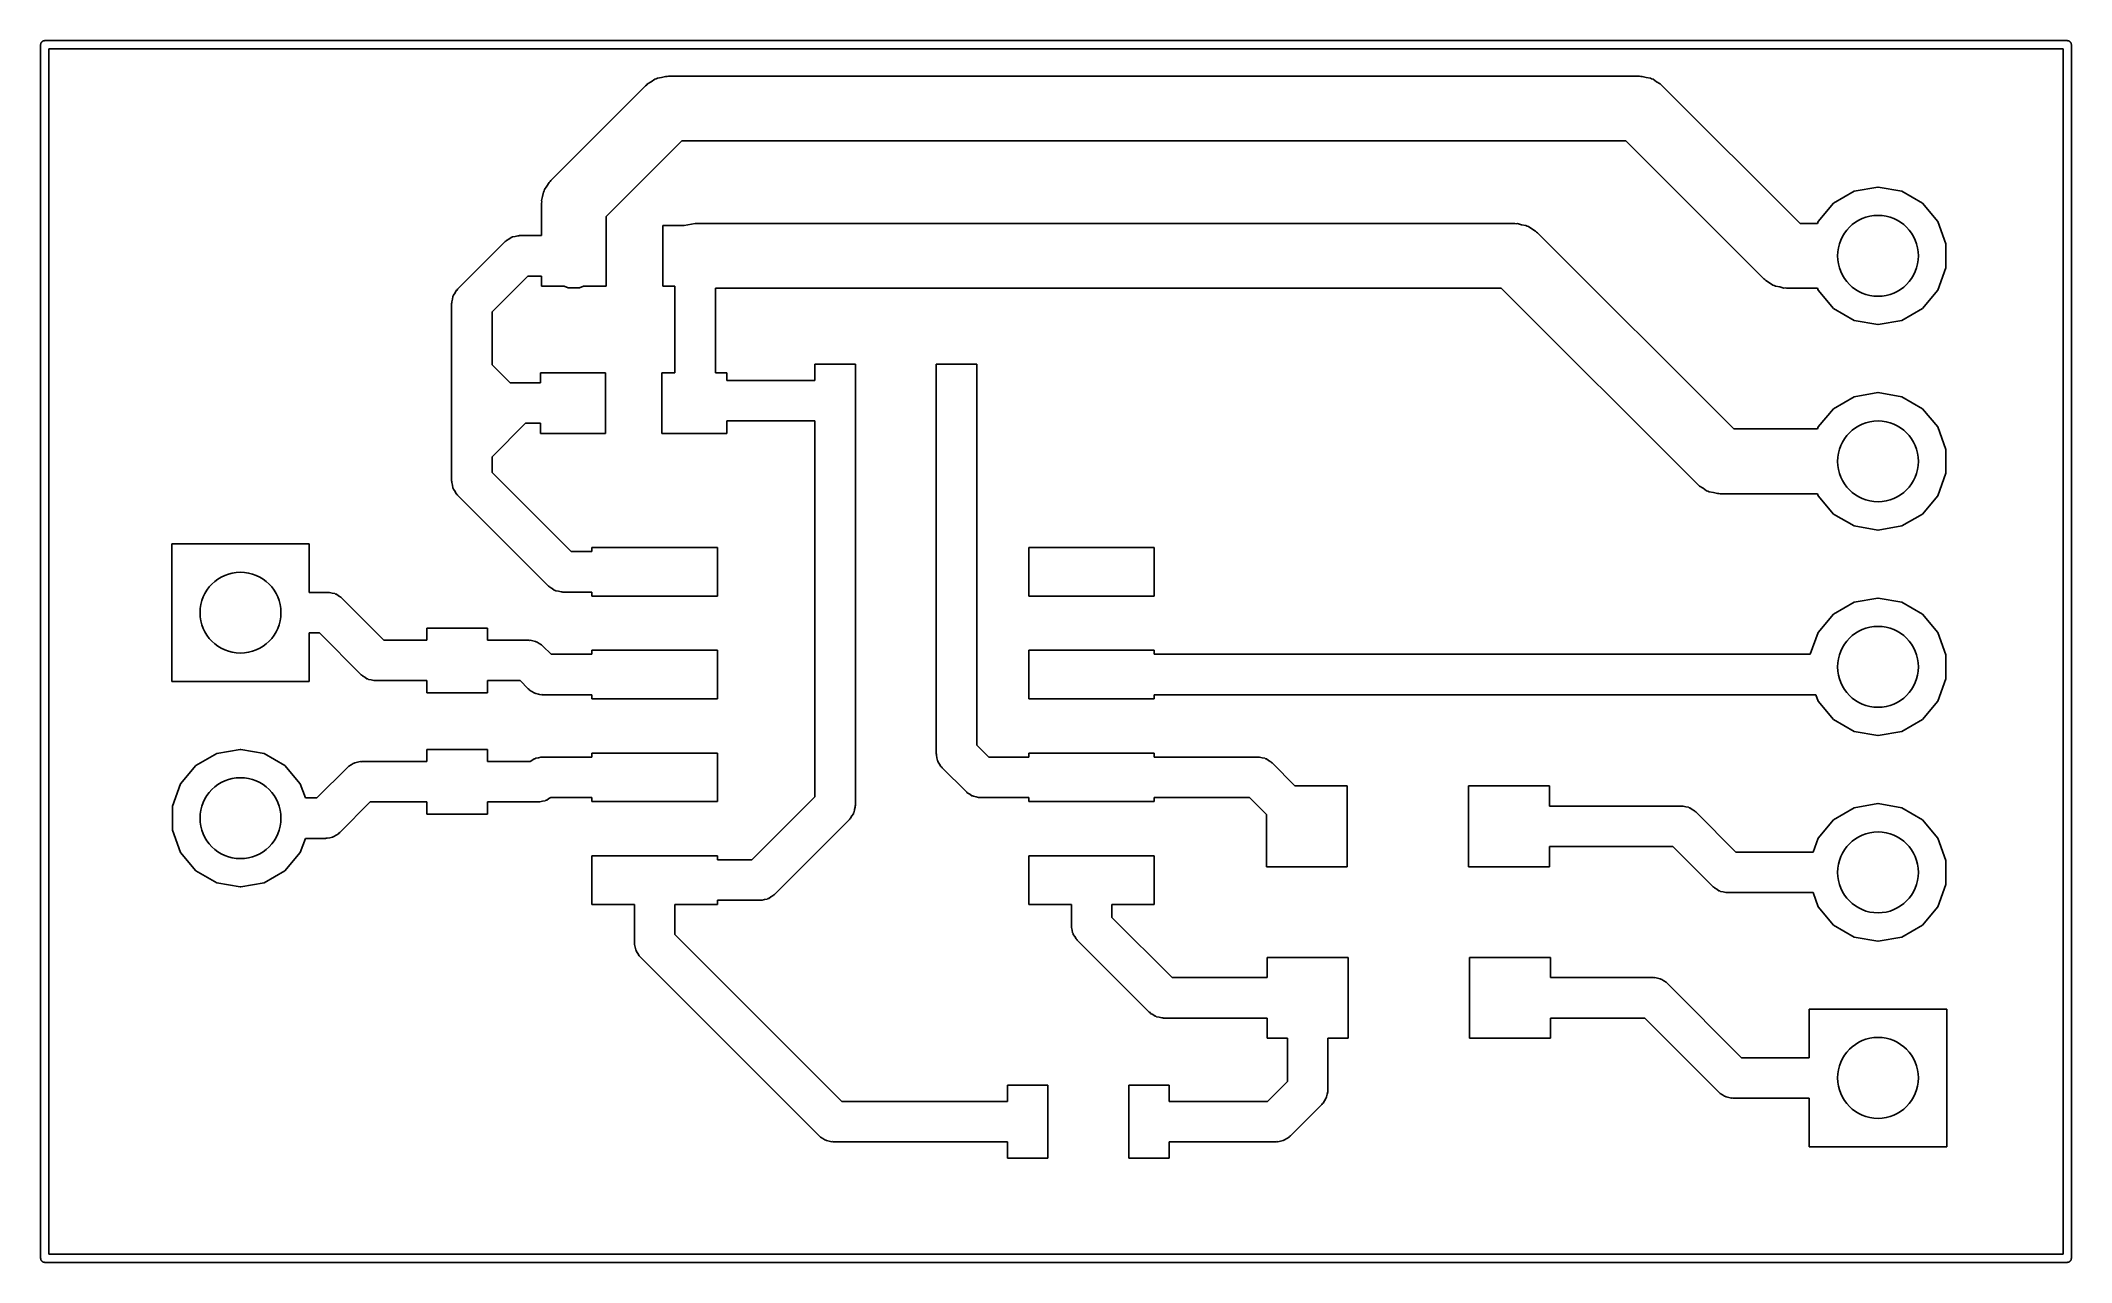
# Model space of a CAD drawing. Extents: x 127 to 152.1, y -108 to -93.
import ezdxf

# ---------------------------------------------------------------- set-up
doc = ezdxf.new("R2010")
doc.units = 0
doc.header["$MEASUREMENT"] = 0
doc.layers.add('BLACK', color=7, linetype='CONTINUOUS')

msp = doc.modelspace()

# ---------------------------------------------------------------- linework, layer by layer
at = {"layer": 'Black'}
for p, q in [((126.95, -93), (126.951, -92.9957)), ((126.95, -108), (126.95, -93)), ((126.951, -92.9913), (126.952, -92.9872)), ((126.951, -92.9957), (126.951, -92.9913)), ((126.952, -92.9872), (126.953, -92.9829)), ((126.953, -92.9829), (126.955, -92.9791)), ((126.955, -92.9791), (126.957, -92.975)), ((126.957, -92.975), (126.96, -92.9716)), ((126.96, -92.9716), (126.962, -92.9679)), ((126.962, -92.9679), (126.965, -92.965)), ((126.965, -92.965), (126.968, -92.9617)), ((126.968, -92.9617), (126.972, -92.9595)), ((126.972, -92.9595), (126.975, -92.9567)), ((126.975, -92.9567), (126.979, -92.9552)), ((126.979, -92.9552), (126.983, -92.953)), ((126.983, -92.953), (126.987, -92.9523)), ((126.987, -92.9523), (126.991, -92.9508)), ((126.991, -92.9508), (126.996, -92.9508)), ((126.996, -92.9508), (127, -92.95)), ((127, -92.95), (152, -92.95)), ((127.05, -93.05), (127.05, -107.95)), ((151.95, -93.05), (127.05, -93.05)), ((151.95, -107.95), (151.95, -93.05)), ((152, -92.95), (152.004, -92.9508)), ((152.004, -92.9508), (152.009, -92.9508)), ((152.009, -92.9508), (152.013, -92.9523)), ((152.013, -92.9523), (152.017, -92.953)), ((152.017, -92.953), (152.021, -92.9552)), ((152.021, -92.9552), (152.025, -92.9567)), ((152.025, -92.9567), (152.028, -92.9595)), ((152.028, -92.9595), (152.032, -92.9617)), ((152.032, -92.9617), (152.035, -92.965)), ((152.035, -92.965), (152.038, -92.9679)), ((152.038, -92.9679), (152.04, -92.9716)), ((152.04, -92.9716), (152.043, -92.975)), ((152.043, -92.975), (152.045, -92.9791)), ((152.045, -92.9791), (152.047, -92.9829)), ((152.047, -92.9829), (152.048, -92.9872)), ((152.048, -92.9872), (152.049, -92.9913)), ((152.049, -92.9913), (152.049, -92.9957)), ((152.049, -92.9957), (152.05, -93)), ((152.05, -93), (152.05, -108)), ((133.257, -94.6772), (134.427, -93.5072)), ((134.427, -93.5072), (134.442, -93.4971)), ((134.442, -93.4971), (134.453, -93.4836)), ((134.453, -93.4836), (134.498, -93.4575)), ((134.498, -93.4575), (134.541, -93.4275)), ((134.541, -93.4275), (134.558, -93.4229)), ((134.558, -93.4229), (134.573, -93.4141)), ((134.573, -93.4141), (134.625, -93.405)), ((134.625, -93.405), (134.675, -93.3915)), ((134.675, -93.3915), (134.693, -93.3931)), ((134.693, -93.3931), (134.71, -93.39)), ((134.71, -93.39), (146.71, -93.39)), ((146.71, -93.39), (146.727, -93.3931)), ((146.727, -93.3931), (146.745, -93.3915)), ((146.745, -93.3915), (146.795, -93.405)), ((146.795, -93.405), (146.847, -93.4141)), ((146.847, -93.4141), (146.862, -93.4229)), ((146.862, -93.4229), (146.879, -93.4275)), ((146.879, -93.4275), (146.922, -93.4575)), ((146.922, -93.4575), (146.967, -93.4836)), ((146.967, -93.4836), (146.978, -93.4971)), ((146.978, -93.4971), (146.993, -93.5072)), ((146.993, -93.5072), (148.696, -95.21)), ((134.876, -94.19), (133.94, -95.1257)), ((146.544, -94.19), (134.876, -94.19)), ((148.247, -95.8928), (146.544, -94.19)), ((133.142, -94.9251), (133.155, -94.8747)), ((133.155, -94.8747), (133.164, -94.8232)), ((133.164, -94.8232), (133.173, -94.808)), ((133.173, -94.808), (133.177, -94.791)), ((133.177, -94.791), (133.207, -94.7481)), ((133.207, -94.7481), (133.234, -94.7029)), ((133.234, -94.7029), (133.247, -94.6916)), ((133.247, -94.6916), (133.257, -94.6772)), ((149.11, -94.9589), (149.366, -94.8113)), ((149.366, -94.8113), (149.657, -94.76)), ((149.657, -94.76), (149.663, -94.76)), ((149.663, -94.76), (149.954, -94.8113)), ((149.954, -94.8113), (150.21, -94.9589)), ((133.14, -94.96), (133.143, -94.9427)), ((133.14, -95.235), (133.14, -94.96)), ((133.143, -94.9427), (133.142, -94.9251)), ((133.94, -95.1257), (133.94, -95.235)), ((148.921, -95.185), (149.11, -94.9589)), ((150.21, -94.9589), (150.399, -95.185)), ((132.775, -95.3806), (132.784, -95.3751)), ((132.784, -95.3751), (132.817, -95.3694)), ((132.817, -95.3694), (132.848, -95.361)), ((132.848, -95.361), (132.859, -95.3619)), ((132.859, -95.3619), (132.87, -95.36)), ((132.87, -95.36), (133.14, -95.36)), ((133.14, -95.36), (133.14, -95.235)), ((133.94, -95.235), (133.94, -95.985)), ((134.64, -95.985), (134.64, -95.235)), ((134.64, -95.235), (134.902, -95.235)), ((134.902, -95.235), (134.903, -95.2341)), ((134.903, -95.2341), (135.04, -95.21)), ((135.04, -95.21), (145.17, -95.21)), ((145.17, -95.21), (145.187, -95.2131)), ((145.187, -95.2131), (145.205, -95.2115)), ((145.205, -95.2115), (145.255, -95.225)), ((145.255, -95.225), (145.307, -95.2341)), ((145.307, -95.2341), (145.322, -95.2429)), ((145.322, -95.2429), (145.339, -95.2475)), ((145.339, -95.2475), (145.382, -95.2775)), ((145.382, -95.2775), (145.427, -95.3036)), ((145.427, -95.3036), (145.438, -95.3171)), ((145.438, -95.3171), (145.453, -95.3272)), ((145.453, -95.3272), (147.876, -97.75)), ((148.696, -95.21), (148.912, -95.21)), ((148.912, -95.21), (148.921, -95.185)), ((150.399, -95.185), (150.5, -95.4624)), ((132.103, -96.0232), (132.693, -95.4332)), ((132.693, -95.4332), (132.702, -95.4269)), ((132.702, -95.4269), (132.709, -95.4185)), ((132.709, -95.4185), (132.738, -95.4022)), ((132.738, -95.4022), (132.764, -95.3834)), ((132.764, -95.3834), (132.775, -95.3806)), ((150.5, -95.4624), (150.5, -95.7576)), ((132.974, -95.86), (132.53, -96.3036)), ((133.14, -95.86), (132.974, -95.86)), ((133.14, -95.985), (133.14, -95.86)), ((150.5, -95.7576), (150.399, -96.035)), ((132.039, -96.1467), (132.045, -96.1145)), ((132.045, -96.1145), (132.051, -96.105)), ((132.051, -96.105), (132.053, -96.0943)), ((132.053, -96.0943), (132.072, -96.0676)), ((132.072, -96.0676), (132.088, -96.0393)), ((132.088, -96.0393), (132.097, -96.0322)), ((132.097, -96.0322), (132.103, -96.0232)), ((133.419, -95.985), (133.14, -95.985)), ((133.471, -96.0039), (133.419, -95.985)), ((133.609, -96.0039), (133.471, -96.0039)), ((133.661, -95.985), (133.609, -96.0039)), ((133.94, -95.985), (133.661, -95.985)), ((134.79, -95.985), (134.64, -95.985)), ((134.79, -97.055), (134.79, -95.985)), ((145.004, -96.01), (135.29, -96.01)), ((135.29, -96.01), (135.29, -97.055)), ((147.427, -98.4328), (145.004, -96.01)), ((148.262, -95.9029), (148.247, -95.8928)), ((148.273, -95.9164), (148.262, -95.9029)), ((148.318, -95.9425), (148.273, -95.9164)), ((148.361, -95.9725), (148.318, -95.9425)), ((148.378, -95.9771), (148.361, -95.9725)), ((148.393, -95.9859), (148.378, -95.9771)), ((148.445, -95.995), (148.393, -95.9859)), ((148.495, -96.0085), (148.445, -95.995)), ((148.513, -96.0069), (148.495, -96.0085)), ((148.53, -96.01), (148.513, -96.0069)), ((148.912, -96.01), (148.53, -96.01)), ((148.921, -96.035), (148.912, -96.01)), ((149.11, -96.2611), (148.921, -96.035)), ((150.399, -96.035), (150.21, -96.2611)), ((132.03, -96.2), (132.032, -96.1892)), ((132.03, -97.06), (132.03, -96.2)), ((132.031, -96.1782), (132.039, -96.1467)), ((132.032, -96.1892), (132.031, -96.1782)), ((132.53, -96.3036), (132.53, -96.9564)), ((149.366, -96.4087), (149.11, -96.2611)), ((150.21, -96.2611), (149.954, -96.4087)), ((149.657, -96.46), (149.366, -96.4087)), ((149.663, -96.46), (149.657, -96.46)), ((149.954, -96.4087), (149.663, -96.46)), ((132.03, -97.99), (132.03, -97.06)), ((132.53, -96.9564), (132.754, -97.18)), ((133.13, -97.18), (133.13, -97.055)), ((133.13, -97.055), (133.93, -97.055)), ((133.93, -97.055), (133.93, -97.805)), ((134.63, -97.805), (134.63, -97.055)), ((134.63, -97.055), (134.79, -97.055)), ((135.29, -97.055), (135.43, -97.055)), ((135.43, -97.055), (135.43, -97.15)), ((136.52, -97.15), (136.52, -96.95)), ((136.52, -96.95), (137.02, -96.95)), ((137.02, -96.95), (137.02, -97.85)), ((138.02, -97.4), (138.02, -96.95)), ((138.02, -96.95), (138.52, -96.95)), ((138.52, -96.95), (138.52, -97.85)), ((132.754, -97.18), (133.13, -97.18)), ((135.43, -97.15), (136.52, -97.15)), ((149.11, -97.4989), (149.366, -97.3513)), ((149.366, -97.3513), (149.657, -97.3)), ((149.657, -97.3), (149.663, -97.3)), ((149.663, -97.3), (149.954, -97.3513)), ((149.954, -97.3513), (150.21, -97.4989)), ((138.02, -101.76), (138.02, -97.4)), ((148.921, -97.725), (149.11, -97.4989)), ((150.21, -97.4989), (150.399, -97.725)), ((132.944, -97.68), (132.53, -98.0936)), ((133.13, -97.68), (132.944, -97.68)), ((133.13, -97.805), (133.13, -97.68)), ((133.93, -97.805), (133.13, -97.805)), ((135.43, -97.805), (134.63, -97.805)), ((136.52, -97.65), (135.43, -97.65)), ((135.43, -97.65), (135.43, -97.805)), ((136.52, -102.296), (136.52, -97.65)), ((137.02, -97.85), (137.02, -102.4)), ((138.52, -97.85), (138.52, -101.656)), ((147.876, -97.75), (148.912, -97.75)), ((148.912, -97.75), (148.921, -97.725)), ((150.399, -97.725), (150.5, -98.0024)), ((132.03, -98.39), (132.03, -97.99)), ((132.53, -98.0936), (132.53, -98.2864)), ((150.5, -98.0024), (150.5, -98.2976)), ((132.032, -98.4008), (132.03, -98.39)), ((132.53, -98.2864), (133.509, -99.265)), ((150.5, -98.2976), (150.399, -98.575)), ((132.031, -98.4118), (132.032, -98.4008)), ((132.039, -98.4433), (132.031, -98.4118)), ((132.045, -98.4755), (132.039, -98.4433)), ((132.051, -98.485), (132.045, -98.4755)), ((132.053, -98.4957), (132.051, -98.485)), ((132.072, -98.5224), (132.053, -98.4957)), ((132.088, -98.5507), (132.072, -98.5224)), ((132.097, -98.5578), (132.088, -98.5507)), ((132.103, -98.5668), (132.097, -98.5578)), ((133.228, -99.6918), (132.103, -98.5668)), ((147.442, -98.4429), (147.427, -98.4328)), ((147.453, -98.4564), (147.442, -98.4429)), ((147.498, -98.4825), (147.453, -98.4564)), ((147.541, -98.5125), (147.498, -98.4825)), ((147.558, -98.5171), (147.541, -98.5125)), ((147.573, -98.5259), (147.558, -98.5171)), ((147.625, -98.535), (147.573, -98.5259)), ((147.675, -98.5485), (147.625, -98.535)), ((147.693, -98.5469), (147.675, -98.5485)), ((147.71, -98.55), (147.693, -98.5469)), ((148.912, -98.55), (147.71, -98.55)), ((148.921, -98.575), (148.912, -98.55)), ((149.11, -98.8011), (148.921, -98.575)), ((150.399, -98.575), (150.21, -98.8011)), ((149.366, -98.9487), (149.11, -98.8011)), ((150.21, -98.8011), (149.954, -98.9487)), ((149.657, -99), (149.366, -98.9487)), ((149.663, -99), (149.657, -99)), ((149.954, -98.9487), (149.663, -99)), ((128.57, -100.87), (128.57, -99.17)), ((128.57, -99.17), (130.27, -99.17)), ((130.27, -99.17), (130.27, -99.77)), ((133.509, -99.265), (133.765, -99.265)), ((133.765, -99.265), (133.765, -99.215)), ((133.765, -99.215), (135.315, -99.215)), ((135.315, -99.215), (135.315, -99.815)), ((139.165, -99.815), (139.165, -99.215)), ((139.165, -99.215), (140.715, -99.215)), ((140.715, -99.215), (140.715, -99.815)), ((130.27, -99.77), (130.5, -99.77)), ((130.5, -99.77), (130.511, -99.7719)), ((130.511, -99.7719), (130.522, -99.771)), ((130.522, -99.771), (130.553, -99.7794)), ((130.553, -99.7794), (130.586, -99.7851)), ((130.586, -99.7851), (130.595, -99.7906)), ((130.595, -99.7906), (130.606, -99.7934)), ((130.606, -99.7934), (130.632, -99.8122)), ((130.632, -99.8122), (130.661, -99.8285)), ((130.661, -99.8285), (130.668, -99.8369)), ((130.668, -99.8369), (130.677, -99.8432)), ((130.677, -99.8432), (131.194, -100.36)), ((133.237, -99.6981), (133.228, -99.6918)), ((133.244, -99.7065), (133.237, -99.6981)), ((133.273, -99.7228), (133.244, -99.7065)), ((133.299, -99.7416), (133.273, -99.7228)), ((133.31, -99.7444), (133.299, -99.7416)), ((133.319, -99.7499), (133.31, -99.7444)), ((133.352, -99.7556), (133.319, -99.7499)), ((133.383, -99.764), (133.352, -99.7556)), ((133.394, -99.7631), (133.383, -99.764)), ((133.405, -99.765), (133.394, -99.7631)), ((133.765, -99.765), (133.405, -99.765)), ((133.765, -99.815), (133.765, -99.765)), ((135.315, -99.815), (133.765, -99.815)), ((140.715, -99.815), (139.165, -99.815)), ((149.11, -100.039), (149.366, -99.8913)), ((149.366, -99.8913), (149.657, -99.84)), ((149.657, -99.84), (149.663, -99.84)), ((149.663, -99.84), (149.954, -99.8913)), ((149.954, -99.8913), (150.21, -100.039)), ((148.921, -100.265), (149.11, -100.039)), ((150.21, -100.039), (150.399, -100.265)), ((130.396, -100.27), (130.27, -100.27)), ((130.27, -100.27), (130.27, -100.87)), ((130.913, -100.787), (130.396, -100.27)), ((131.194, -100.36), (131.725, -100.36)), ((131.725, -100.36), (131.725, -100.21)), ((131.725, -100.21), (132.475, -100.21)), ((132.475, -100.21), (132.475, -100.36)), ((132.475, -100.36), (132.98, -100.36)), ((132.98, -100.36), (132.991, -100.362)), ((132.991, -100.362), (133.002, -100.361)), ((133.002, -100.361), (133.033, -100.369)), ((133.033, -100.369), (133.066, -100.375)), ((133.066, -100.375), (133.075, -100.381)), ((133.075, -100.381), (133.086, -100.383)), ((133.086, -100.383), (133.112, -100.402)), ((148.822, -100.535), (148.921, -100.265)), ((150.399, -100.265), (150.5, -100.542)), ((133.112, -100.402), (133.141, -100.418)), ((133.141, -100.418), (133.148, -100.427)), ((133.148, -100.427), (133.157, -100.433)), ((133.157, -100.433), (133.259, -100.535)), ((133.259, -100.535), (133.765, -100.535)), ((133.765, -100.535), (133.765, -100.485)), ((133.765, -100.485), (135.315, -100.485)), ((135.315, -100.485), (135.315, -101.085)), ((139.165, -101.085), (139.165, -100.485)), ((139.165, -100.485), (140.715, -100.485)), ((140.715, -100.485), (140.715, -100.535)), ((140.715, -100.535), (148.822, -100.535)), ((150.5, -100.542), (150.5, -100.838)), ((130.27, -100.87), (128.57, -100.87)), ((130.922, -100.793), (130.913, -100.787)), ((130.929, -100.802), (130.922, -100.793)), ((130.958, -100.818), (130.929, -100.802)), ((130.984, -100.837), (130.958, -100.818)), ((130.995, -100.839), (130.984, -100.837)), ((131.004, -100.845), (130.995, -100.839)), ((131.037, -100.851), (131.004, -100.845)), ((131.068, -100.859), (131.037, -100.851)), ((131.079, -100.858), (131.068, -100.859)), ((131.09, -100.86), (131.079, -100.858)), ((131.725, -100.86), (131.09, -100.86)), ((131.725, -101.01), (131.725, -100.86)), ((132.876, -100.86), (132.475, -100.86)), ((132.475, -100.86), (132.475, -101.01)), ((132.978, -100.962), (132.876, -100.86)), ((150.5, -100.838), (150.399, -101.115)), ((132.475, -101.01), (131.725, -101.01)), ((132.987, -100.968), (132.978, -100.962)), ((132.994, -100.977), (132.987, -100.968)), ((133.023, -100.993), (132.994, -100.977)), ((133.049, -101.012), (133.023, -100.993)), ((133.06, -101.014), (133.049, -101.012)), ((133.069, -101.02), (133.06, -101.014)), ((133.102, -101.026), (133.069, -101.02)), ((133.133, -101.034), (133.102, -101.026)), ((133.144, -101.033), (133.133, -101.034)), ((133.155, -101.035), (133.144, -101.033)), ((133.765, -101.035), (133.155, -101.035)), ((133.765, -101.085), (133.765, -101.035)), ((135.315, -101.085), (133.765, -101.085)), ((140.715, -101.085), (139.165, -101.085)), ((148.892, -101.035), (140.715, -101.035)), ((140.715, -101.035), (140.715, -101.085)), ((148.921, -101.115), (148.892, -101.035)), ((149.11, -101.341), (148.921, -101.115)), ((150.399, -101.115), (150.21, -101.341)), ((149.366, -101.489), (149.11, -101.341)), ((150.21, -101.341), (149.954, -101.489)), ((149.657, -101.54), (149.366, -101.489)), ((149.663, -101.54), (149.657, -101.54)), ((149.954, -101.489), (149.663, -101.54)), ((128.87, -101.909), (129.126, -101.761)), ((129.126, -101.761), (129.417, -101.71)), ((129.417, -101.71), (129.423, -101.71)), ((129.423, -101.71), (129.714, -101.761)), ((129.714, -101.761), (129.97, -101.909)), ((130.759, -101.918), (130.788, -101.902)), ((130.788, -101.902), (130.814, -101.883)), ((130.814, -101.883), (130.825, -101.881)), ((130.825, -101.881), (130.834, -101.875)), ((130.834, -101.875), (130.867, -101.869)), ((130.867, -101.869), (130.898, -101.861)), ((130.898, -101.861), (130.909, -101.862)), ((130.909, -101.862), (130.92, -101.86)), ((130.92, -101.86), (131.725, -101.86)), ((131.725, -101.86), (131.725, -101.71)), ((131.725, -101.71), (132.475, -101.71)), ((132.475, -101.71), (132.475, -101.86)), ((132.475, -101.86), (133, -101.86)), ((133, -101.86), (133.023, -101.847)), ((133.023, -101.847), (133.049, -101.828)), ((133.049, -101.828), (133.06, -101.826)), ((133.06, -101.826), (133.069, -101.82)), ((133.069, -101.82), (133.102, -101.814)), ((133.102, -101.814), (133.133, -101.806)), ((133.133, -101.806), (133.144, -101.807)), ((133.144, -101.807), (133.155, -101.805)), ((133.155, -101.805), (133.765, -101.805)), ((133.765, -101.805), (133.765, -101.755)), ((133.765, -101.755), (135.315, -101.755)), ((135.315, -101.755), (135.315, -102.355)), ((138.022, -101.771), (138.02, -101.76)), ((138.021, -101.782), (138.022, -101.771)), ((138.029, -101.813), (138.021, -101.782)), ((138.035, -101.846), (138.029, -101.813)), ((138.041, -101.855), (138.035, -101.846)), ((138.043, -101.866), (138.041, -101.855)), ((138.062, -101.892), (138.043, -101.866)), ((138.078, -101.921), (138.062, -101.892)), ((138.52, -101.656), (138.669, -101.805)), ((138.669, -101.805), (139.165, -101.805)), ((139.165, -101.805), (139.165, -101.755)), ((139.165, -101.755), (140.715, -101.755)), ((140.715, -101.755), (140.715, -101.805)), ((140.715, -101.805), (141.995, -101.805)), ((141.995, -101.805), (142.006, -101.807)), ((142.006, -101.807), (142.017, -101.806)), ((142.017, -101.806), (142.048, -101.814)), ((142.048, -101.814), (142.081, -101.82)), ((142.081, -101.82), (142.09, -101.826)), ((142.09, -101.826), (142.101, -101.828)), ((142.101, -101.828), (142.127, -101.847)), ((142.127, -101.847), (142.156, -101.863)), ((142.156, -101.863), (142.163, -101.872)), ((142.163, -101.872), (142.172, -101.878)), ((142.172, -101.878), (142.454, -102.16)), ((128.58, -102.412), (128.681, -102.135)), ((128.681, -102.135), (128.87, -101.909)), ((129.97, -101.909), (130.159, -102.135)), ((130.159, -102.135), (130.223, -102.31)), ((130.366, -102.31), (130.743, -101.933)), ((130.743, -101.933), (130.752, -101.927)), ((130.752, -101.927), (130.759, -101.918)), ((138.087, -101.928), (138.078, -101.921)), ((138.093, -101.937), (138.087, -101.928)), ((138.388, -102.232), (138.093, -101.937)), ((130.223, -102.31), (130.366, -102.31)), ((131.024, -102.36), (130.647, -102.737)), ((131.725, -102.36), (131.024, -102.36)), ((131.725, -102.51), (131.725, -102.36)), ((133.1, -102.36), (132.475, -102.36)), ((132.475, -102.36), (132.475, -102.51)), ((133.111, -102.358), (133.1, -102.36)), ((133.122, -102.359), (133.111, -102.358)), ((133.153, -102.351), (133.122, -102.359)), ((133.186, -102.345), (133.153, -102.351)), ((133.195, -102.339), (133.186, -102.345)), ((133.206, -102.337), (133.195, -102.339)), ((133.232, -102.318), (133.206, -102.337)), ((133.255, -102.305), (133.232, -102.318)), ((133.765, -102.305), (133.255, -102.305)), ((133.765, -102.355), (133.765, -102.305)), ((135.315, -102.355), (133.765, -102.355)), ((135.741, -103.075), (136.52, -102.296)), ((137.02, -102.4), (137.018, -102.411)), ((138.397, -102.238), (138.388, -102.232)), ((138.404, -102.247), (138.397, -102.238)), ((138.433, -102.263), (138.404, -102.247)), ((138.459, -102.282), (138.433, -102.263)), ((138.47, -102.284), (138.459, -102.282)), ((138.479, -102.29), (138.47, -102.284)), ((138.512, -102.296), (138.479, -102.29)), ((138.543, -102.304), (138.512, -102.296)), ((138.554, -102.303), (138.543, -102.304)), ((138.565, -102.305), (138.554, -102.303)), ((139.165, -102.305), (138.565, -102.305)), ((139.165, -102.355), (139.165, -102.305)), ((140.715, -102.355), (139.165, -102.355)), ((141.891, -102.305), (140.715, -102.305)), ((140.715, -102.305), (140.715, -102.355)), ((142.1, -102.514), (141.891, -102.305)), ((142.454, -102.16), (143.1, -102.16)), ((143.1, -102.16), (143.1, -103.16)), ((144.6, -103.16), (144.6, -102.16)), ((144.6, -102.16), (145.6, -102.16)), ((145.6, -102.16), (145.6, -102.41)), ((149.366, -102.431), (149.657, -102.38)), ((149.657, -102.38), (149.663, -102.38)), ((149.663, -102.38), (149.954, -102.431)), ((128.58, -102.708), (128.58, -102.412)), ((132.475, -102.51), (131.725, -102.51)), ((136.947, -102.577), (136.022, -103.502)), ((136.953, -102.568), (136.947, -102.577)), ((136.962, -102.561), (136.953, -102.568)), ((136.978, -102.532), (136.962, -102.561)), ((136.997, -102.506), (136.978, -102.532)), ((136.999, -102.495), (136.997, -102.506)), ((137.005, -102.486), (136.999, -102.495)), ((137.011, -102.453), (137.005, -102.486)), ((137.019, -102.422), (137.011, -102.453)), ((137.018, -102.411), (137.019, -102.422)), ((142.1, -103.16), (142.1, -102.514)), ((145.6, -102.41), (147.23, -102.41)), ((147.23, -102.41), (147.241, -102.412)), ((147.241, -102.412), (147.252, -102.411)), ((147.252, -102.411), (147.283, -102.419)), ((147.283, -102.419), (147.316, -102.425)), ((147.316, -102.425), (147.325, -102.431)), ((147.325, -102.431), (147.336, -102.433)), ((147.336, -102.433), (147.362, -102.452)), ((147.362, -102.452), (147.391, -102.468)), ((147.391, -102.468), (147.398, -102.477)), ((147.398, -102.477), (147.407, -102.483)), ((147.407, -102.483), (147.904, -102.98)), ((148.921, -102.805), (149.11, -102.579)), ((149.11, -102.579), (149.366, -102.431)), ((149.954, -102.431), (150.21, -102.579)), ((150.21, -102.579), (150.399, -102.805)), ((128.681, -102.985), (128.58, -102.708)), ((130.223, -102.81), (130.159, -102.985)), ((130.47, -102.81), (130.223, -102.81)), ((130.481, -102.808), (130.47, -102.81)), ((130.492, -102.809), (130.481, -102.808)), ((130.523, -102.801), (130.492, -102.809)), ((130.556, -102.795), (130.523, -102.801)), ((130.565, -102.789), (130.556, -102.795)), ((130.576, -102.787), (130.565, -102.789)), ((130.602, -102.768), (130.576, -102.787)), ((130.631, -102.752), (130.602, -102.768)), ((130.638, -102.743), (130.631, -102.752)), ((130.647, -102.737), (130.638, -102.743)), ((147.126, -102.91), (145.6, -102.91)), ((145.6, -102.91), (145.6, -103.16)), ((147.623, -103.407), (147.126, -102.91)), ((148.857, -102.98), (148.921, -102.805)), ((150.399, -102.805), (150.5, -103.082)), ((128.87, -103.211), (128.681, -102.985)), ((130.159, -102.985), (129.97, -103.211)), ((133.765, -103.625), (133.765, -103.025)), ((133.765, -103.025), (135.315, -103.025)), ((135.315, -103.025), (135.315, -103.075)), ((135.315, -103.075), (135.741, -103.075)), ((139.165, -103.625), (139.165, -103.025)), ((139.165, -103.025), (140.715, -103.025)), ((140.715, -103.025), (140.715, -103.625)), ((143.1, -103.16), (142.1, -103.16)), ((145.6, -103.16), (144.6, -103.16)), ((147.904, -102.98), (148.857, -102.98)), ((150.5, -103.082), (150.5, -103.378)), ((129.126, -103.359), (128.87, -103.211)), ((129.417, -103.41), (129.126, -103.359)), ((129.423, -103.41), (129.417, -103.41)), ((129.714, -103.359), (129.423, -103.41)), ((129.97, -103.211), (129.714, -103.359)), ((147.632, -103.413), (147.623, -103.407)), ((150.5, -103.378), (150.399, -103.655)), ((134.29, -103.625), (133.765, -103.625)), ((134.29, -104.1), (134.29, -103.625)), ((135.315, -103.625), (134.79, -103.625)), ((134.79, -103.625), (134.79, -103.996)), ((135.845, -103.575), (135.315, -103.575)), ((135.315, -103.575), (135.315, -103.625)), ((135.856, -103.573), (135.845, -103.575)), ((135.867, -103.574), (135.856, -103.573)), ((135.898, -103.566), (135.867, -103.574)), ((135.931, -103.56), (135.898, -103.566)), ((135.94, -103.554), (135.931, -103.56)), ((135.951, -103.552), (135.94, -103.554)), ((135.977, -103.533), (135.951, -103.552)), ((136.006, -103.517), (135.977, -103.533)), ((136.013, -103.508), (136.006, -103.517)), ((136.022, -103.502), (136.013, -103.508)), ((139.69, -103.625), (139.165, -103.625)), ((139.69, -103.89), (139.69, -103.625)), ((140.715, -103.625), (140.19, -103.625)), ((140.19, -103.625), (140.19, -103.786)), ((147.639, -103.422), (147.632, -103.413)), ((147.668, -103.438), (147.639, -103.422)), ((147.694, -103.457), (147.668, -103.438)), ((147.705, -103.459), (147.694, -103.457)), ((147.714, -103.465), (147.705, -103.459)), ((147.747, -103.471), (147.714, -103.465)), ((147.778, -103.479), (147.747, -103.471)), ((147.789, -103.478), (147.778, -103.479)), ((147.8, -103.48), (147.789, -103.478)), ((148.857, -103.48), (147.8, -103.48)), ((148.921, -103.655), (148.857, -103.48)), ((149.11, -103.881), (148.921, -103.655)), ((150.399, -103.655), (150.21, -103.881)), ((139.692, -103.901), (139.69, -103.89)), ((139.691, -103.912), (139.692, -103.901)), ((139.699, -103.943), (139.691, -103.912)), ((140.19, -103.786), (140.934, -104.53)), ((149.366, -104.029), (149.11, -103.881)), ((150.21, -103.881), (149.954, -104.029)), ((134.292, -104.111), (134.29, -104.1)), ((134.291, -104.122), (134.292, -104.111)), ((134.299, -104.153), (134.291, -104.122)), ((134.305, -104.186), (134.299, -104.153)), ((134.79, -103.996), (136.854, -106.06)), ((139.705, -103.976), (139.699, -103.943)), ((139.711, -103.985), (139.705, -103.976)), ((139.713, -103.996), (139.711, -103.985)), ((139.732, -104.022), (139.713, -103.996)), ((139.748, -104.051), (139.732, -104.022)), ((139.757, -104.058), (139.748, -104.051)), ((139.763, -104.067), (139.757, -104.058)), ((140.653, -104.957), (139.763, -104.067)), ((149.657, -104.08), (149.366, -104.029)), ((149.663, -104.08), (149.657, -104.08)), ((149.954, -104.029), (149.663, -104.08)), ((134.311, -104.195), (134.305, -104.186)), ((134.313, -104.206), (134.311, -104.195)), ((134.332, -104.232), (134.313, -104.206)), ((134.348, -104.261), (134.332, -104.232)), ((134.357, -104.268), (134.348, -104.261)), ((134.363, -104.277), (134.357, -104.268)), ((136.573, -106.487), (134.363, -104.277)), ((142.11, -104.53), (142.11, -104.28)), ((142.11, -104.28), (143.11, -104.28)), ((143.11, -104.28), (143.11, -105.28)), ((144.61, -105.28), (144.61, -104.28)), ((144.61, -104.28), (145.61, -104.28)), ((145.61, -104.28), (145.61, -104.53)), ((140.934, -104.53), (142.11, -104.53)), ((145.61, -104.53), (146.88, -104.53)), ((146.88, -104.53), (146.891, -104.532)), ((146.891, -104.532), (146.902, -104.531)), ((146.902, -104.531), (146.933, -104.539)), ((146.933, -104.539), (146.966, -104.545)), ((146.966, -104.545), (146.975, -104.551)), ((146.975, -104.551), (146.986, -104.553)), ((146.986, -104.553), (147.012, -104.572)), ((147.012, -104.572), (147.041, -104.588)), ((147.041, -104.588), (147.048, -104.597)), ((147.048, -104.597), (147.057, -104.603)), ((147.057, -104.603), (147.974, -105.52)), ((140.662, -104.963), (140.653, -104.957)), ((140.669, -104.972), (140.662, -104.963)), ((140.698, -104.988), (140.669, -104.972)), ((140.724, -105.007), (140.698, -104.988)), ((140.735, -105.009), (140.724, -105.007)), ((140.744, -105.015), (140.735, -105.009)), ((140.777, -105.021), (140.744, -105.015)), ((140.808, -105.029), (140.777, -105.021)), ((140.819, -105.028), (140.808, -105.029)), ((140.83, -105.03), (140.819, -105.028)), ((142.11, -105.03), (140.83, -105.03)), ((142.11, -105.28), (142.11, -105.03)), ((146.776, -105.03), (145.61, -105.03)), ((145.61, -105.03), (145.61, -105.28)), ((147.693, -105.947), (146.776, -105.03)), ((148.81, -105.52), (148.81, -104.92)), ((148.81, -104.92), (150.51, -104.92)), ((150.51, -104.92), (150.51, -106.62)), ((142.36, -105.28), (142.11, -105.28)), ((142.36, -105.816), (142.36, -105.28)), ((143.11, -105.28), (142.86, -105.28)), ((142.86, -105.28), (142.86, -105.92)), ((145.61, -105.28), (144.61, -105.28)), ((147.974, -105.52), (148.81, -105.52)), ((138.9, -106.06), (138.9, -105.86)), ((138.9, -105.86), (139.4, -105.86)), ((139.4, -105.86), (139.4, -106.76)), ((140.4, -106.76), (140.4, -105.86)), ((140.4, -105.86), (140.9, -105.86)), ((140.9, -105.86), (140.9, -106.06)), ((142.116, -106.06), (142.36, -105.816)), ((142.86, -105.92), (142.858, -105.931)), ((136.854, -106.06), (138.9, -106.06)), ((140.9, -106.06), (142.116, -106.06)), ((142.787, -106.097), (142.397, -106.487)), ((142.793, -106.088), (142.787, -106.097)), ((142.802, -106.081), (142.793, -106.088)), ((142.818, -106.052), (142.802, -106.081)), ((142.837, -106.026), (142.818, -106.052)), ((142.839, -106.015), (142.837, -106.026)), ((142.845, -106.006), (142.839, -106.015)), ((142.851, -105.973), (142.845, -106.006)), ((142.859, -105.942), (142.851, -105.973)), ((142.858, -105.931), (142.859, -105.942)), ((147.702, -105.953), (147.693, -105.947)), ((147.709, -105.962), (147.702, -105.953)), ((147.738, -105.978), (147.709, -105.962)), ((147.764, -105.997), (147.738, -105.978)), ((147.775, -105.999), (147.764, -105.997)), ((147.784, -106.005), (147.775, -105.999)), ((147.817, -106.011), (147.784, -106.005)), ((147.848, -106.019), (147.817, -106.011)), ((147.859, -106.018), (147.848, -106.019)), ((147.87, -106.02), (147.859, -106.018)), ((148.81, -106.02), (147.87, -106.02)), ((148.81, -106.62), (148.81, -106.02)), ((136.582, -106.493), (136.573, -106.487)), ((136.589, -106.502), (136.582, -106.493)), ((136.618, -106.518), (136.589, -106.502)), ((136.644, -106.537), (136.618, -106.518)), ((136.655, -106.539), (136.644, -106.537)), ((136.664, -106.545), (136.655, -106.539)), ((136.697, -106.551), (136.664, -106.545)), ((136.728, -106.559), (136.697, -106.551)), ((136.739, -106.558), (136.728, -106.559)), ((136.75, -106.56), (136.739, -106.558)), ((138.9, -106.56), (136.75, -106.56)), ((138.9, -106.76), (138.9, -106.56)), ((142.22, -106.56), (140.9, -106.56)), ((140.9, -106.56), (140.9, -106.76)), ((142.231, -106.558), (142.22, -106.56)), ((142.242, -106.559), (142.231, -106.558)), ((142.273, -106.551), (142.242, -106.559)), ((142.306, -106.545), (142.273, -106.551)), ((142.315, -106.539), (142.306, -106.545)), ((142.326, -106.537), (142.315, -106.539)), ((142.352, -106.518), (142.326, -106.537)), ((142.381, -106.502), (142.352, -106.518)), ((142.388, -106.493), (142.381, -106.502)), ((142.397, -106.487), (142.388, -106.493)), ((150.51, -106.62), (148.81, -106.62)), ((139.4, -106.76), (138.9, -106.76)), ((140.9, -106.76), (140.4, -106.76)), ((126.951, -108.004), (126.95, -108)), ((126.951, -108.009), (126.951, -108.004)), ((126.952, -108.013), (126.951, -108.009)), ((126.953, -108.017), (126.952, -108.013)), ((126.955, -108.021), (126.953, -108.017)), ((126.957, -108.025), (126.955, -108.021)), ((126.96, -108.028), (126.957, -108.025)), ((126.962, -108.032), (126.96, -108.028)), ((126.965, -108.035), (126.962, -108.032)), ((126.968, -108.038), (126.965, -108.035)), ((126.972, -108.04), (126.968, -108.038)), ((126.975, -108.043), (126.972, -108.04)), ((126.979, -108.045), (126.975, -108.043)), ((126.983, -108.047), (126.979, -108.045)), ((126.987, -108.048), (126.983, -108.047)), ((126.991, -108.049), (126.987, -108.048)), ((126.996, -108.049), (126.991, -108.049)), ((127, -108.05), (126.996, -108.049)), ((152, -108.05), (127, -108.05)), ((127.05, -107.95), (151.95, -107.95)), ((152.004, -108.049), (152, -108.05)), ((152.009, -108.049), (152.004, -108.049)), ((152.013, -108.048), (152.009, -108.049)), ((152.017, -108.047), (152.013, -108.048)), ((152.021, -108.045), (152.017, -108.047)), ((152.025, -108.043), (152.021, -108.045)), ((152.028, -108.04), (152.025, -108.043)), ((152.032, -108.038), (152.028, -108.04)), ((152.035, -108.035), (152.032, -108.038)), ((152.038, -108.032), (152.035, -108.035)), ((152.04, -108.028), (152.038, -108.032)), ((152.043, -108.025), (152.04, -108.028)), ((152.045, -108.021), (152.043, -108.025)), ((152.047, -108.017), (152.045, -108.021)), ((152.048, -108.013), (152.047, -108.017)), ((152.049, -108.009), (152.048, -108.013)), ((152.05, -108), (152.049, -108.004)), ((152.049, -108.004), (152.049, -108.009))]:
    msp.add_line(p, q, dxfattribs=at)
for centre in [(149.66, -95.61), (149.66, -95.61), (149.66, -98.15), (149.66, -98.15), (129.42, -100.02), (129.42, -100.02), (149.66, -100.69), (149.66, -100.69), (129.42, -102.56), (129.42, -102.56), (149.66, -103.23), (149.66, -103.23), (149.66, -105.77), (149.66, -105.77)]:
    msp.add_circle(centre, 0.5, dxfattribs=at)

doc.saveas('drawing.dxf')
